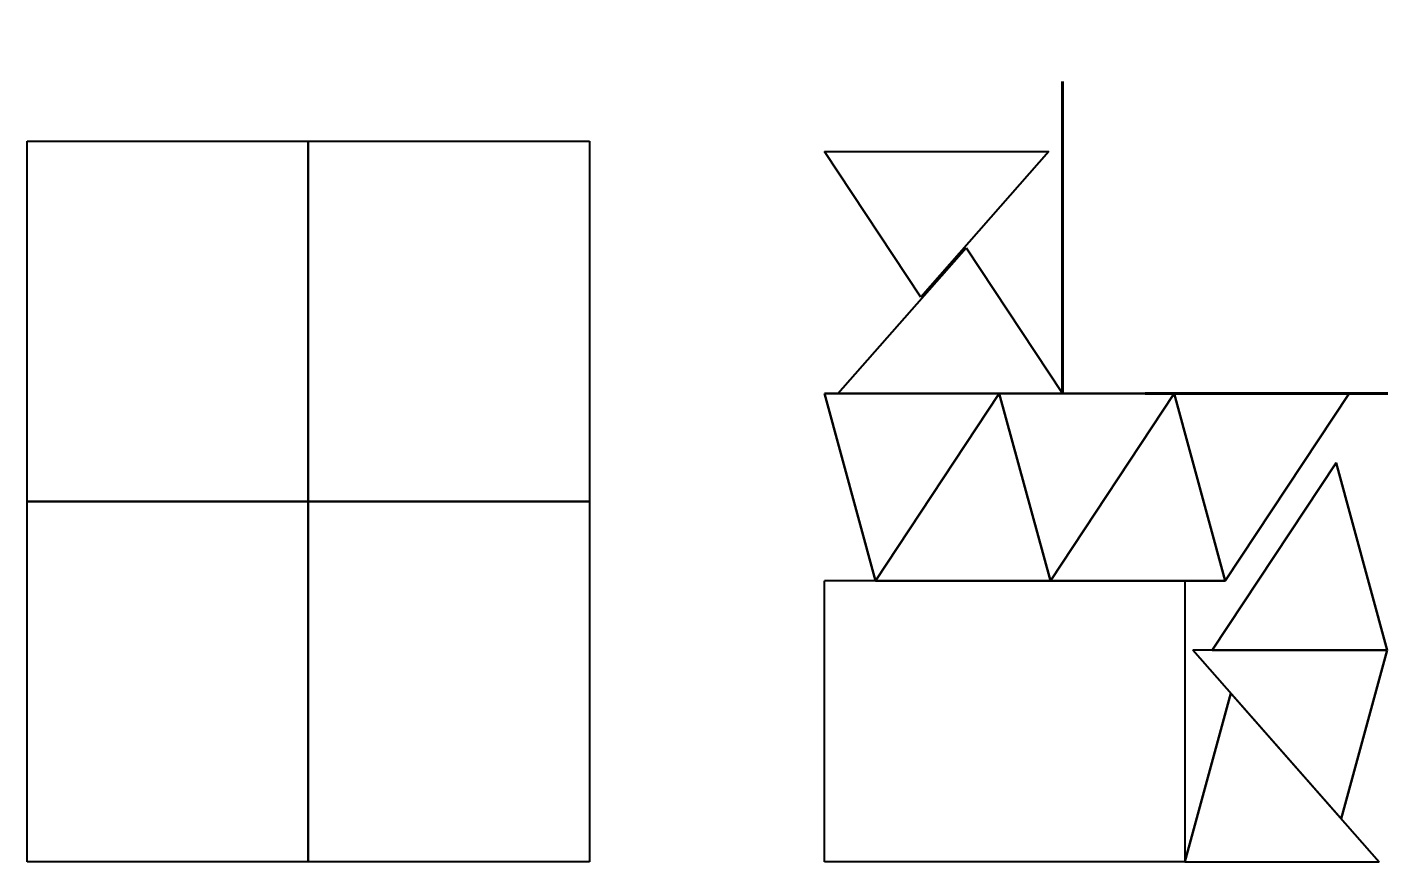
# Model space of a CAD drawing. Header units: millimetres. Extents: x 24921 to 27099, y -21833 to -20496.
import ezdxf

# ---------------------------------------------------------------- set-up
doc = ezdxf.new("R2010")
doc.units = ezdxf.units.MM
doc.linetypes.add('K5LT32769', pattern=[0])
doc.linetypes.add('K5LT_BASIC', pattern=[0])
doc.layers.add('ТХ', color=7, linetype='Continuous')

msp = doc.modelspace()

# ---------------------------------------------------------------- linework, layer by layer
at = {"layer": 'ТХ', "color": 150, "linetype": 'K5LT_BASIC', "lineweight": 60, "true_color": 0x0080ff}
for p, q in [((26577.9, -20582.6), (26577.9, -21082.6)), ((26710.6, -21082.6), (27098.8, -21082.6))]:
    msp.add_line(p, q, dxfattribs=at)
at = {"layer": 'ТХ', "color": 7, "linetype": 'K5LT32769', "lineweight": 40}
for p, q in [((24920.5, -20678.6), (25370.5, -20678.6)), ((24920.5, -21255.6), (24920.5, -20678.6)), ((25370.5, -20678.6), (25370.5, -20977.1)), ((25370.5, -20678.6), (25820.5, -20678.6)), ((25370.5, -21255.6), (25370.5, -20678.6)), ((25820.5, -20678.6), (25820.5, -20977.1)), ((26351.1, -20928.4), (26196.8, -20694.7)), ((26196.8, -20694.7), (26556.3, -20694.7)), ((26556.3, -20694.7), (26351.1, -20928.4)), ((26218.4, -21082.6), (26423.6, -20849)), ((26423.6, -20849), (26577.9, -21082.6)), ((25370.5, -20977.1), (25370.5, -21255.6)), ((25820.5, -20977.1), (25820.5, -21255.6)), ((26476.8, -21082.6), (26196.8, -21082.6)), ((26196.8, -21082.6), (26278.7, -21382.6)), ((26196.8, -21082.6), (26476.8, -21082.6)), ((26278.7, -21382.6), (26196.8, -21082.6)), ((26196.8, -21082.6), (26278.7, -21382.6)), ((26278.7, -21382.6), (26476.8, -21082.6)), ((26476.8, -21082.6), (26278.7, -21382.6)), ((26351.1, -21082.6), (26710.6, -21082.6)), ((26710.6, -21082.6), (26351.1, -21082.6)), ((26558.7, -21382.6), (26476.8, -21082.6)), ((26756.8, -21082.6), (26476.8, -21082.6)), ((26476.8, -21082.6), (26558.7, -21382.6)), ((26476.8, -21082.6), (26756.8, -21082.6)), ((26558.7, -21382.6), (26756.8, -21082.6)), ((26756.8, -21082.6), (26558.7, -21382.6)), ((26838.7, -21382.6), (26756.8, -21082.6)), ((27036.8, -21082.6), (26756.8, -21082.6)), ((26756.8, -21082.6), (26838.7, -21382.6)), ((26756.8, -21082.6), (27036.8, -21082.6)), ((26838.7, -21382.6), (26756.8, -21082.6)), ((26756.8, -21082.6), (26838.7, -21382.6)), ((26838.7, -21382.6), (27036.8, -21082.6)), ((27036.8, -21082.6), (26838.7, -21382.6)), ((27016, -21193.5), (26817.9, -21493.5)), ((26817.9, -21493.5), (27016, -21193.5)), ((27097.9, -21493.5), (27016, -21193.5)), ((27016, -21193.5), (27097.9, -21493.5)), ((27097.9, -21493.5), (27016, -21193.5)), ((24920.5, -21255.6), (25370.5, -21255.6)), ((24920.5, -21832.6), (24920.5, -21255.6)), ((25370.5, -21255.6), (24920.5, -21255.6)), ((25370.5, -21255.6), (25370.5, -21554.1)), ((25370.5, -21255.6), (25820.5, -21255.6)), ((25370.5, -21832.6), (25370.5, -21255.6)), ((25820.5, -21255.6), (25370.5, -21255.6)), ((25820.5, -21255.6), (25820.5, -21554.1)), ((26196.8, -21832.6), (26196.8, -21382.6)), ((26773.8, -21382.6), (26196.8, -21382.6)), ((26278.7, -21382.6), (26558.7, -21382.6)), ((26558.7, -21382.6), (26278.7, -21382.6)), ((26558.7, -21382.6), (26838.7, -21382.6)), ((26838.7, -21382.6), (26558.7, -21382.6)), ((26773.8, -21382.6), (26773.8, -21832.6)), ((27097.9, -21493.5), (26786.9, -21493.5)), ((27024.2, -21763.6), (26786.9, -21493.5)), ((26817.9, -21493.5), (27097.9, -21493.5)), ((27097.9, -21493.5), (26817.9, -21493.5)), ((27024.2, -21763.6), (27097.9, -21493.5)), ((27097.9, -21493.5), (27024.2, -21763.6)), ((25370.5, -21554.1), (25370.5, -21832.6)), ((25820.5, -21554.1), (25820.5, -21832.6)), ((26847.6, -21562.5), (26773.8, -21832.6)), ((26773.8, -21832.6), (26847.6, -21562.5)), ((26847.6, -21562.5), (27084.8, -21832.6)), ((25370.5, -21832.6), (24920.5, -21832.6)), ((25820.5, -21832.6), (25370.5, -21832.6)), ((26773.8, -21832.6), (26196.8, -21832.6)), ((26773.8, -21832.6), (27084.8, -21832.6))]:
    msp.add_line(p, q, dxfattribs=at)

doc.saveas('drawing.dxf')
